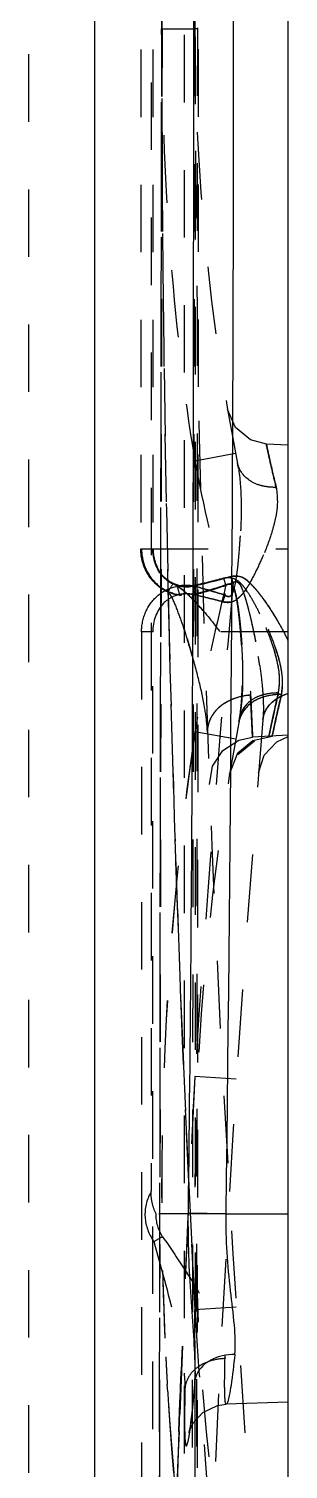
# Model space of a CAD drawing. Header units: millimetres. Extents: x 309 to 11345, y -1340 to 1318.
# Drawn here: x 10480.52 to 10486.8, y -536.82 to -501.99 of the extents above; entities that cross this region are included whole.
import ezdxf

# ---------------------------------------------------------------- set-up
doc = ezdxf.new("R2010")
doc.units = ezdxf.units.MM
doc.header["$LTSCALE"] = 16.335
doc.linetypes.add('HIDDEN', pattern=[0.2, 0.1, -0.1])
doc.layers.get('0').update_dxf_attribs({"linetype": 'CONTINUOUS'})
doc.layers.add('DEFAULT_2', color=8, linetype='HIDDEN')

msp = doc.modelspace()

# ---------------------------------------------------------------- linework, layer by layer
at = {"color": 7, "linetype": 'Continuous'}
for p, q in [((10482.11, -359.801), (10482.11, -644.179)), ((10486.804, -631.838), (10486.804, -372.142)), ((10485.302, -530.647), (10484.386, -530.631)), ((10485.302, -530.647), (10486.804, -530.647)), ((10484.551, -641.217), (10484.551, -534.463)), ((10485.092, -535.282), (10485.304, -535.252)), ((10486.804, -535.199), (10485.304, -535.252))]:
    msp.add_line(p, q, dxfattribs=at)
msp.add_lwpolyline([(10484.551, -535.65), (10484.738, -535.453), (10485.092, -535.282)], dxfattribs=at)
msp.add_arc((8200.319, -501.99), 2285.162, 359.281472, 0.718528, dxfattribs=at)
for points, knots in [([(10484.386, -530.631), (10484.507, -521.084), (10484.524, -501.99), (10484.508, -482.895), (10484.386, -473.349)], [0, 0, 0, 0, 0.5, 1, 1, 1, 1]), ([(10484.551, -534.448), (10484.55, -534.164), (10484.517, -533.568), (10484.418, -532.298), (10484.378, -531.307), (10484.386, -530.631)], [0, 0, 0, 0, 0.22276, 0.468871, 1, 1, 1, 1]), ([(10485.509, -534.05), (10485.534, -533.813), (10485.506, -533.294), (10485.361, -532.168), (10485.289, -531.268), (10485.302, -530.647)], [0, 0, 0, 0, 0.209587, 0.453515, 1, 1, 1, 1]), ([(10485.509, -534.05), (10485.311, -534.047), (10484.947, -534.117), (10484.663, -534.372), (10484.596, -534.514)], [0, 0, 0, 0, 0.557622, 1, 1, 1, 1]), ([(10485.509, -534.05), (10485.484, -534.298), (10485.447, -534.629), (10485.383, -535.009), (10485.355, -535.142), (10485.339, -535.192)], [0, 0, 0, 0, 0.647945, 0.863119, 1, 1, 1, 1]), ([(10485.339, -535.192), (10485.337, -535.198), (10485.331, -535.215), (10485.324, -535.233), (10485.317, -535.243)], [0, 0, 0, 0, 0.323617, 1, 1, 1, 1])]:
    msp.add_open_spline(points, degree=3, knots=knots, dxfattribs=at)
at = {"layer": 'DEFAULT_2', "color": 8, "linetype": 'HIDDEN'}
for p, q in [((10480.521, -631.649), (10480.521, -372.331)), ((10483.89, -402.974), (10483.739, -501.987)), ((10484.294, -559.307), (10484.294, -444.673)), ((10484.603, -540.052), (10484.666, -463.881)), ((10484.551, -469.508), (10484.551, -534.463)), ((10483.481, -473.881), (10483.481, -530.101)), ((10483.235, -489.421), (10483.235, -514.559)), ((10483.523, -489.421), (10483.523, -514.559)), ((10483.749, -501.987), (10483.686, -534.91)), ((10483.689, -534.796), (10483.739, -501.987)), ((10483.689, -534.796), (10483.739, -501.987)), ((10483.739, -501.987), (10484.543, -501.99)), ((10485.524, -511.63), (10485.336, -511.196)), ((10485.889, -511.929), (10485.524, -511.63)), ((10486.274, -512.028), (10485.889, -511.929)), ((10486.804, -512.056), (10486.274, -512.028)), ((10486.274, -512.028), (10486.285, -512.083)), ((10486.274, -512.028), (10486.285, -512.083)), ((10485.53, -512.254), (10484.543, -512.445)), ((10483.235, -514.559), (10486.804, -514.559)), ((10484.485, -515.457), (10484.543, -515.671)), ((10484.491, -515.664), (10484.543, -515.467)), ((10485.235, -515.275), (10485.293, -515.447)), ((10485.47, -515.377), (10485.417, -515.23)), ((10485.222, -515.843), (10485.274, -515.684)), ((10483.253, -516.57), (10483.235, -627.325)), ((10486.804, -516.57), (10483.253, -516.57)), ((10483.537, -627.325), (10483.523, -516.57)), ((10485.941, -519.117), (10485.894, -518.101)), ((10485.941, -519.117), (10485.894, -518.101)), ((10485.533, -519.166), (10484.543, -518.987)), ((10485.929, -518.853), (10485.941, -519.117)), ((10485.929, -518.854), (10485.941, -519.117)), ((10485.221, -519.436), (10485.604, -519.189)), ((10485.584, -519.5), (10485.949, -519.197)), ((10485.586, -519.539), (10485.984, -519.206)), ((10485.604, -519.189), (10485.941, -519.117)), ((10486.804, -519.072), (10485.941, -519.117)), ((10485.949, -519.197), (10486.418, -519.093)), ((10486.346, -519.052), (10486.337, -519.097)), ((10486.346, -519.052), (10486.337, -519.097)), ((10486.529, -519.229), (10486.804, -519.1)), ((10484.97, -519.815), (10485.221, -519.436)), ((10485.385, -520.015), (10485.584, -519.5)), ((10484.894, -520.264), (10484.97, -519.815)), ((10485.547, -527.386), (10484.543, -527.321)), ((10485.302, -530.647), (10483.603, -530.647)), ((10485.547, -532.902), (10484.543, -532.967)), ((10484.551, -534.448), (10484.543, -532.967)), ((10484.199, -534.785), (10484.202, -534.699)), ((10484.202, -534.699), (10484.212, -534.451)), ((10484.202, -534.782), (10484.206, -534.696)), ((10484.206, -534.696), (10484.215, -534.448)), ((10484.541, -534.798), (10484.551, -534.463)), ((10484.551, -534.452), (10484.542, -534.712)), ((10483.686, -534.91), (10483.686, -535.661)), ((10483.689, -534.909), (10483.689, -534.796)), ((10483.689, -534.909), (10483.689, -534.796)), ((10483.689, -535.01), (10483.689, -534.909)), ((10483.689, -535.01), (10483.689, -534.909)), ((10483.689, -535.662), (10483.689, -535.01)), ((10483.689, -535.662), (10483.689, -535.01)), ((10483.88, -534.861), (10483.875, -534.775)), ((10483.885, -534.95), (10483.88, -534.861)), ((10484.182, -535.212), (10484.194, -534.906)), ((10484.185, -535.215), (10484.194, -534.983)), ((10484.194, -534.906), (10484.199, -534.785)), ((10484.194, -534.983), (10484.197, -534.906)), ((10484.197, -534.906), (10484.202, -534.782)), ((10484.303, -534.91), (10484.294, -535.662)), ((10484.302, -535.662), (10484.303, -534.91)), ((10484.165, -535.657), (10484.182, -535.212)), ((10484.168, -535.658), (10484.185, -535.215)), ((10483.686, -535.661), (10483.686, -535.918)), ((10483.689, -535.919), (10483.689, -535.662)), ((10483.689, -535.919), (10483.689, -535.662)), ((10484.156, -535.91), (10484.165, -535.657)), ((10484.159, -535.911), (10484.168, -535.658)), ((10484.302, -535.918), (10484.302, -535.662)), ((10483.686, -535.918), (10483.685, -544.804)), ((10483.687, -541.863), (10483.689, -535.919)), ((10483.687, -541.863), (10483.689, -535.919)), ((10484.294, -551.895), (10484.302, -535.918))]:
    msp.add_line(p, q, dxfattribs=at)
for points in [[(10486.086, -519.983), (10486.221, -519.555), (10486.529, -519.229)], [(10484.542, -534.712), (10484.53, -534.847), (10484.502, -535.157), (10484.474, -535.419), (10484.448, -535.631), (10484.426, -535.789), (10484.409, -535.892), (10484.403, -535.918)], [(10484.42, -535.872), (10484.518, -535.685), (10484.551, -535.65)], [(10484.403, -535.918), (10484.401, -535.93), (10484.42, -535.872)]]:
    msp.add_lwpolyline(points, dxfattribs=at)
for centre, radius, start, end in [((-26583.488, -382.373), 37068.225, 359.8151101, 359.9861527), ((10961.213, -501.99), 476.67, 175.24906, 184.75093), ((11081.766, -501.99), 598.026, 177.03079, 182.96921), ((11081.251, -501.99), 597.511, 177.028229, 182.971771), ((11075.002, -501.828), 591.263, 177.012529, 180.015733), ((10538.4, -501.99), 53.857, 168.7509, 191.2491), ((22840.619, -541.862), 12356.933, 179.8151074, 180.1181678), ((25930.226, -541.857), 15446.539, 179.8521074, 180.2195227), ((11075.026, -502.151), 591.286, 179.984368, 182.987411), ((22840.597, -541.862), 12356.118, 179.8151101, 180.3321131), ((10505.765, -508.016), 19.899, 191.7934, 192.4417), ((10505.185, -508.143), 19.306, 191.7752, 192.4433), ((10514.571, -506.097), 28.913, 192.3945, 192.6303), ((10514.976, -506.007), 29.327, 192.3965, 192.6294), ((10538.4, -501.99), 54.863, 190.9864, 194.4543), ((10522.548, -504.301), 37.089, 192.6437, 193.6836), ((10522.891, -504.225), 37.441, 192.6425, 193.6722), ((10490.728, -519.587), 7.91, 148.0648, 149.7571), ((10493.43, -512.977), 9.643, 194.9667, 196.1738), ((10961.213, -558.298), 477.675, 174.8448, 176.28175), ((10545.942, -530.144), 62.404, 166.36895, 169.7007), ((10477.931, -517.993), 7.98, 19.1398, 20.2607), ((11079.857, -502.008), 596.118, 181.306724, 182.976929), ((11070.737, -502.362), 586.992, 181.292524, 182.988682), ((11070.688, -502.352), 586.944, 181.293587, 182.989918), ((10474.625, -522.995), 13.672, 27.0342, 27.8073), ((10473.931, -519.201), 12.317, 8.4803, 9.4924), ((10478.205, -517.732), 7.486, 356.8681, 358.9166), ((10485.972, -519.482), 1.381, 110.4233, 113.3544), ((10480.072, -517.837), 5.616, 353.9328, 356.9005), ((10810.895, -503.695), 325.32, 182.53821, 182.67078), ((10810.534, -503.711), 324.959, 182.53817, 182.67088), ((10530.446, -528.27), 45.054, 166.8886, 167.7464), ((10530.107, -528.198), 44.708, 166.8798, 167.7452), ((10527.695, -527.733), 42.173, 166.7776, 167.8136), ((10527.634, -527.72), 42.111, 166.7763, 167.8143), ((10545.942, -530.144), 61.398, 169.1973, 190.8027), ((10486.263, -518.778), 0.649, 149.1204, 154.6792), ((10486.361, -518.925), 0.775, 143.4296, 148.4112), ((10961.213, -558.298), 476.67, 175.23506, 184.76494), ((10509.504, -523.783), 23.559, 167.8651, 168.42), ((10509.303, -523.74), 23.352, 167.866, 168.4251), ((11081.251, -558.298), 597.511, 177.028229, 182.971771), ((11073.956, -558.086), 590.215, 177.012025, 179.340488), ((11041.541, -556.759), 557.775, 176.97466, 177.70787), ((11055.416, -557.15), 571.652, 177.00887, 177.72396), ((10487.626, -538.376), 8.151, 118.2969, 120.0152), ((10961.213, -501.99), 477.675, 183.71825, 185.15416), ((10565.2, -530.125), 81.458, 182.79791, 183.09962), ((10564.06, -530.186), 80.316, 183.09992, 183.27583), ((10562.369, -530.285), 78.622, 183.40114, 183.71957), ((10459.109, -532.722), 25.517, 354.3873, 354.976), ((10455.016, -532.356), 29.626, 354.9648, 355.273), ((10561.184, -530.362), 77.435, 183.7198, 183.94938), ((10560.291, -530.424), 76.54, 183.94945, 184.1486), ((10499.88, -535.667), 15.586, 179.9832, 180.391), ((11077.363, -558.061), 593.621, 177.86147, 179.404803), ((11083.19, -558.379), 599.452, 177.851984, 178.878591), ((10555.724, -530.781), 71.958, 184.12783, 186.41712)]:
    msp.add_arc(centre, radius, start, end, dxfattribs=at)
for points, knots in [([(10484.543, -491.534), (10484.262, -493.26), (10483.867, -496.742), (10483.682, -501.99), (10483.868, -507.238), (10484.259, -510.72), (10484.543, -512.445)], [0, 0, 0, 0, 0.249974, 0.499998, 0.750031, 1, 1, 1, 1]), ([(10484.623, -501.976), (10484.623, -501.978), (10484.613, -501.98), (10484.591, -501.985), (10484.563, -501.986), (10484.543, -501.987)], [0, 0, 0, 0, 0.071575, 0.260137, 1, 1, 1, 1]), ([(10484.604, -501.971), (10484.601, -505.147), (10484.59, -517.846), (10484.585, -530.544), (10484.585, -540.066)], [0, 0, 0, 0, 0.25015, 1, 1, 1, 1]), ([(10486.512, -513.075), (10486.476, -512.927), (10486.415, -512.67), (10486.347, -512.373), (10486.309, -512.195), (10486.289, -512.11), (10486.282, -512.057), (10486.274, -512.034), (10486.274, -512.028)], [0, 0, 0, 0, 0.424969, 0.73881, 0.851476, 0.933257, 0.983112, 1, 1, 1, 1]), ([(10486.512, -513.075), (10486.476, -512.927), (10486.414, -512.67), (10486.348, -512.373), (10486.308, -512.195), (10486.292, -512.109), (10486.278, -512.058), (10486.277, -512.034), (10486.274, -512.028)], [0, 0, 0, 0, 0.424831, 0.738692, 0.851396, 0.933217, 0.983104, 1, 1, 1, 1]), ([(10485.578, -512.496), (10485.63, -512.76), (10485.663, -513.174), (10485.666, -513.736), (10485.651, -514.181), (10485.626, -514.556), (10485.599, -514.858), (10485.574, -515.084), (10485.544, -515.305), (10485.508, -515.485), (10485.47, -515.615), (10485.429, -515.698), (10485.346, -515.727), (10485.296, -515.701), (10485.274, -515.684)], [0, 0, 0, 0, 0.238408, 0.366433, 0.498208, 0.632374, 0.699997, 0.76716, 0.833143, 0.897985, 0.92908, 0.95456, 0.975556, 1, 1, 1, 1]), ([(10485.274, -515.684), (10485.296, -515.701), (10485.345, -515.726), (10485.429, -515.698), (10485.47, -515.616), (10485.508, -515.486), (10485.544, -515.305), (10485.574, -515.084), (10485.599, -514.859), (10485.626, -514.557), (10485.651, -514.181), (10485.666, -513.737), (10485.663, -513.175), (10485.63, -512.76), (10485.578, -512.496)], [0, 0, 0, 0, 0.024316, 0.045237, 0.070618, 0.101707, 0.166591, 0.23262, 0.29981, 0.367448, 0.501656, 0.633473, 0.761532, 1, 1, 1, 1]), ([(10486.512, -513.075), (10486.404, -513.079), (10486.188, -513.057), (10485.817, -512.923), (10485.613, -512.671), (10485.578, -512.496)], [0, 0, 0, 0, 0.275611, 0.545814, 1, 1, 1, 1]), ([(10486.512, -513.075), (10486.404, -513.079), (10486.188, -513.057), (10485.817, -512.923), (10485.613, -512.671), (10485.578, -512.496)], [0, 0, 0, 0, 0.275615, 0.545818, 1, 1, 1, 1]), ([(10485.646, -512.675), (10485.637, -512.66), (10485.608, -512.603), (10485.587, -512.542), (10485.578, -512.496)], [0, 0, 0, 0, 0.263639, 1, 1, 1, 1]), ([(10485.222, -515.843), (10485.298, -515.862), (10485.469, -515.865), (10485.659, -515.709), (10485.797, -515.523), (10485.953, -515.26), (10486.118, -514.926), (10486.334, -514.407), (10486.498, -513.9), (10486.556, -513.407), (10486.529, -513.181), (10486.512, -513.075)], [0, 0, 0, 0, 0.071678, 0.142965, 0.213458, 0.283235, 0.420013, 0.551965, 0.794545, 0.9021, 1, 1, 1, 1]), ([(10486.512, -513.075), (10486.536, -513.237), (10486.556, -513.496), (10486.493, -513.844), (10486.393, -514.228), (10486.211, -514.724), (10486.029, -515.115), (10485.921, -515.309)], [0, 0, 0, 0, 0.209657, 0.326279, 0.450273, 0.716244, 1, 1, 1, 1]), ([(10483.894, -515.603), (10483.698, -515.518), (10483.351, -515.215), (10483.235, -514.775), (10483.235, -514.559)], [0, 0, 0, 0, 0.497007, 1, 1, 1, 1]), ([(10483.235, -514.559), (10483.235, -514.723), (10483.301, -515.053), (10483.597, -515.461), (10484.044, -515.694), (10484.383, -515.703), (10484.543, -515.671)], [0, 0, 0, 0, 0.251652, 0.500187, 0.748674, 1, 1, 1, 1]), ([(10483.253, -514.559), (10483.253, -514.721), (10483.317, -515.047), (10483.608, -515.452), (10484.049, -515.685), (10484.383, -515.693), (10484.541, -515.661)], [0, 0, 0, 0, 0.251704, 0.500692, 0.749636, 1, 1, 1, 1]), ([(10484.491, -515.465), (10484.367, -515.492), (10484.101, -515.474), (10483.657, -515.209), (10483.523, -514.805), (10483.523, -514.559)], [0, 0, 0, 0, 0.2539, 0.506393, 1, 1, 1, 1]), ([(10483.523, -514.559), (10483.523, -514.805), (10483.657, -515.21), (10484.101, -515.473), (10484.367, -515.492), (10484.491, -515.465)], [0, 0, 0, 0, 0.493585, 0.746274, 1, 1, 1, 1]), ([(10483.523, -514.559), (10483.523, -514.805), (10483.657, -515.21), (10484.101, -515.473), (10484.367, -515.492), (10484.491, -515.465)], [0, 0, 0, 0, 0.493585, 0.746274, 1, 1, 1, 1]), ([(10484.485, -515.457), (10484.364, -515.484), (10484.102, -515.465), (10483.666, -515.201), (10483.537, -514.802), (10483.537, -514.559)], [0, 0, 0, 0, 0.253383, 0.505682, 1, 1, 1, 1]), ([(10483.253, -516.57), (10483.253, -516.408), (10483.318, -516.081), (10483.608, -515.676), (10484.05, -515.443), (10484.385, -515.435), (10484.543, -515.467)], [0, 0, 0, 0, 0.251465, 0.500204, 0.748787, 1, 1, 1, 1]), ([(10484.015, -515.403), (10484.157, -515.472), (10484.4, -515.68), (10484.817, -516.129), (10485.267, -516.711), (10485.694, -517.387), (10485.884, -517.873), (10485.894, -518.101)], [0, 0, 0, 0, 0.141288, 0.280796, 0.549685, 0.795448, 1, 1, 1, 1]), ([(10484.015, -515.403), (10484.157, -515.472), (10484.4, -515.68), (10484.817, -516.129), (10485.267, -516.711), (10485.694, -517.387), (10485.884, -517.873), (10485.894, -518.101)], [0, 0, 0, 0, 0.141279, 0.280792, 0.549692, 0.795457, 1, 1, 1, 1]), ([(10484.779, -516.101), (10484.668, -515.97), (10484.436, -515.715), (10484.172, -515.478), (10484.015, -515.403)], [0, 0, 0, 0, 0.496378, 1, 1, 1, 1]), ([(10484.779, -516.101), (10484.668, -515.97), (10484.436, -515.715), (10484.172, -515.478), (10484.015, -515.403)], [0, 0, 0, 0, 0.496377, 1, 1, 1, 1]), ([(10485.921, -515.309), (10485.883, -515.377), (10485.803, -515.513), (10485.665, -515.703), (10485.473, -515.866), (10485.301, -515.858), (10485.222, -515.843)], [0, 0, 0, 0, 0.246222, 0.49508, 0.745874, 1, 1, 1, 1]), ([(10486.64, -518.087), (10486.655, -517.979), (10486.679, -517.748), (10486.628, -517.386), (10486.518, -517.005), (10486.368, -516.608), (10486.183, -516.201), (10486.004, -515.861), (10485.834, -515.595), (10485.688, -515.406), (10485.488, -515.249), (10485.315, -515.258), (10485.235, -515.275)], [0, 0, 0, 0, 0.096693, 0.203647, 0.32096, 0.446679, 0.579004, 0.716197, 0.786214, 0.856816, 0.928186, 1, 1, 1, 1]), ([(10486.566, -518.05), (10486.583, -517.943), (10486.608, -517.716), (10486.543, -517.222), (10486.373, -516.714), (10486.149, -516.195), (10485.98, -515.861), (10485.819, -515.6), (10485.682, -515.413), (10485.489, -515.258), (10485.32, -515.263), (10485.243, -515.28)], [0, 0, 0, 0, 0.097857, 0.205497, 0.448357, 0.580414, 0.717258, 0.787057, 0.85754, 0.928601, 1, 1, 1, 1]), ([(10486.118, -516.141), (10486.072, -516.044), (10485.974, -515.85), (10485.831, -515.617), (10485.699, -515.438), (10485.576, -515.322), (10485.414, -515.254), (10485.298, -515.266), (10485.243, -515.28)], [0, 0, 0, 0, 0.243675, 0.491848, 0.617356, 0.744428, 0.871411, 1, 1, 1, 1]), ([(10485.293, -515.446), (10485.314, -515.429), (10485.363, -515.402), (10485.447, -515.433), (10485.487, -515.518), (10485.514, -515.616), (10485.539, -515.725), (10485.566, -515.875), (10485.592, -516.067), (10485.618, -516.3), (10485.647, -516.613), (10485.673, -517.001), (10485.692, -517.461), (10485.692, -518.042), (10485.663, -518.471), (10485.611, -518.744)], [0, 0, 0, 0, 0.023549, 0.043738, 0.06891, 0.099952, 0.132289, 0.164884, 0.231018, 0.298354, 0.366166, 0.500768, 0.633001, 0.761434, 1, 1, 1, 1]), ([(10485.699, -518.038), (10485.711, -517.806), (10485.711, -517.451), (10485.688, -516.974), (10485.662, -516.607), (10485.632, -516.3), (10485.602, -516.055), (10485.576, -515.875), (10485.542, -515.696), (10485.506, -515.543), (10485.446, -515.413), (10485.352, -515.402), (10485.313, -515.423), (10485.295, -515.437)], [0, 0, 0, 0, 0.250663, 0.380823, 0.512945, 0.646318, 0.712622, 0.778017, 0.842474, 0.905712, 0.954828, 0.975691, 1, 1, 1, 1]), ([(10485.295, -515.437), (10485.317, -515.42), (10485.367, -515.395), (10485.45, -515.426), (10485.491, -515.509), (10485.519, -515.605), (10485.545, -515.711), (10485.573, -515.856), (10485.601, -516.042), (10485.628, -516.268), (10485.658, -516.571), (10485.687, -516.947), (10485.708, -517.393), (10485.711, -517.956), (10485.682, -518.371), (10485.631, -518.636)], [0, 0, 0, 0, 0.024119, 0.045125, 0.070785, 0.101972, 0.134365, 0.166981, 0.233078, 0.300296, 0.36794, 0.502135, 0.633908, 0.761885, 1, 1, 1, 1]), ([(10485.417, -515.23), (10485.507, -515.203), (10485.664, -515.22), (10485.815, -515.332), (10485.954, -515.459), (10486.102, -515.64), (10486.318, -515.937), (10486.556, -516.315), (10486.727, -516.626), (10486.804, -516.781)], [0, 0, 0, 0, 0.12803, 0.192973, 0.257649, 0.386162, 0.513304, 0.761915, 1, 1, 1, 1]), ([(10485.417, -515.23), (10485.503, -515.215), (10485.69, -515.209), (10485.886, -515.397), (10486.057, -515.582), (10486.259, -515.851), (10486.483, -516.193), (10486.644, -516.476), (10486.719, -516.617)], [0, 0, 0, 0, 0.130206, 0.258118, 0.386164, 0.512233, 0.76043, 1, 1, 1, 1]), ([(10485.417, -515.23), (10485.465, -515.222), (10485.56, -515.214), (10485.728, -515.246), (10485.869, -515.379), (10486.01, -515.532), (10486.144, -515.693), (10486.223, -515.806), (10486.261, -515.863)], [0, 0, 0, 0, 0.128978, 0.254994, 0.442655, 0.631265, 0.815763, 1, 1, 1, 1]), ([(10485.47, -515.377), (10485.49, -515.361), (10485.548, -515.345), (10485.621, -515.401), (10485.669, -515.485), (10485.708, -515.588), (10485.745, -515.696), (10485.791, -515.845), (10485.843, -516.035), (10485.899, -516.266), (10485.968, -516.575), (10486.074, -517.108), (10486.185, -517.84), (10486.214, -518.426), (10486.191, -518.702)], [0, 0, 0, 0, 0.021537, 0.044139, 0.072013, 0.103898, 0.136678, 0.169652, 0.236249, 0.303643, 0.371283, 0.505393, 0.76448, 1, 1, 1, 1]), ([(10485.47, -515.377), (10485.488, -515.365), (10485.53, -515.346), (10485.594, -515.372), (10485.634, -515.423), (10485.672, -515.498), (10485.711, -515.596), (10485.752, -515.715), (10485.789, -515.836), (10485.833, -515.997), (10485.903, -516.28), (10485.992, -516.684), (10486.052, -517.008), (10486.079, -517.17)], [0, 0, 0, 0, 0.032386, 0.063281, 0.095835, 0.127274, 0.190461, 0.253525, 0.316523, 0.379422, 0.504879, 0.754017, 1, 1, 1, 1]), ([(10484.491, -515.664), (10484.367, -515.636), (10484.101, -515.655), (10483.657, -515.919), (10483.523, -516.323), (10483.523, -516.57)], [0, 0, 0, 0, 0.253931, 0.506441, 1, 1, 1, 1]), ([(10483.894, -515.602), (10483.983, -515.715), (10484.097, -515.998), (10484.255, -516.422), (10484.398, -516.867), (10484.57, -517.453), (10484.747, -518.159), (10484.837, -518.727), (10484.847, -518.999)], [0, 0, 0, 0, 0.121859, 0.252953, 0.384894, 0.516155, 0.769713, 1, 1, 1, 1]), ([(10484.769, -518.343), (10484.728, -518.113), (10484.621, -517.645), (10484.459, -517.065), (10484.311, -516.595), (10484.19, -516.244), (10484.063, -515.909), (10483.964, -515.691), (10483.894, -515.603)], [0, 0, 0, 0, 0.243144, 0.497522, 0.626471, 0.755061, 0.882791, 1, 1, 1, 1]), ([(10484.769, -518.341), (10484.728, -518.111), (10484.621, -517.644), (10484.459, -517.064), (10484.311, -516.594), (10484.19, -516.244), (10484.063, -515.909), (10483.964, -515.691), (10483.894, -515.603)], [0, 0, 0, 0, 0.243168, 0.497553, 0.6265, 0.755084, 0.882811, 1, 1, 1, 1]), ([(10486.261, -515.863), (10486.304, -515.925), (10486.468, -516.169), (10486.617, -516.424), (10486.719, -516.617)], [0, 0, 0, 0, 0.25596, 1, 1, 1, 1]), ([(10486.592, -517.64), (10486.589, -517.587), (10486.563, -517.362), (10486.505, -517.142), (10486.453, -516.978)], [0, 0, 0, 0, 0.235697, 1, 1, 1, 1]), ([(10486.592, -517.64), (10486.589, -517.587), (10486.563, -517.362), (10486.505, -517.142), (10486.453, -516.978)], [0, 0, 0, 0, 0.235697, 1, 1, 1, 1]), ([(10486.639, -517.494), (10486.631, -517.449), (10486.594, -517.262), (10486.539, -517.079), (10486.491, -516.942)], [0, 0, 0, 0, 0.238883, 1, 1, 1, 1]), ([(10486.669, -517.792), (10486.669, -517.768), (10486.665, -517.668), (10486.652, -517.568), (10486.639, -517.494)], [0, 0, 0, 0, 0.242093, 1, 1, 1, 1]), ([(10486.173, -517.873), (10486.187, -518.011), (10486.199, -518.195), (10486.202, -518.379), (10486.202, -518.424)], [0, 0, 0, 0, 0.754279, 1, 1, 1, 1]), ([(10486.173, -517.873), (10486.187, -518.011), (10486.199, -518.195), (10486.202, -518.379), (10486.202, -518.424)], [0, 0, 0, 0, 0.754279, 1, 1, 1, 1]), ([(10486.566, -518.05), (10486.571, -518.018), (10486.591, -517.882), (10486.598, -517.744), (10486.592, -517.64)], [0, 0, 0, 0, 0.238478, 1, 1, 1, 1]), ([(10486.566, -518.05), (10486.571, -518.018), (10486.591, -517.882), (10486.598, -517.744), (10486.592, -517.64)], [0, 0, 0, 0, 0.238478, 1, 1, 1, 1]), ([(10486.64, -518.087), (10486.657, -518.016), (10486.668, -517.917), (10486.669, -517.818), (10486.669, -517.792)], [0, 0, 0, 0, 0.741328, 1, 1, 1, 1]), ([(10486.64, -518.087), (10486.657, -518.016), (10486.668, -517.917), (10486.669, -517.818), (10486.669, -517.792)], [0, 0, 0, 0, 0.741328, 1, 1, 1, 1]), ([(10485.894, -518.102), (10485.751, -518.11), (10485.472, -518.175), (10485.113, -518.374), (10484.892, -518.673), (10484.843, -518.897), (10484.847, -518.999)], [0, 0, 0, 0, 0.284736, 0.560076, 0.797815, 1, 1, 1, 1]), ([(10485.894, -518.102), (10485.751, -518.11), (10485.472, -518.175), (10485.113, -518.374), (10484.892, -518.673), (10484.843, -518.897), (10484.847, -518.999)], [0, 0, 0, 0, 0.284732, 0.560071, 0.797812, 1, 1, 1, 1]), ([(10485.49, -518.188), (10485.398, -518.222), (10485.28, -518.28), (10485.176, -518.358), (10485.151, -518.378)], [0, 0, 0, 0, 0.756265, 1, 1, 1, 1]), ([(10485.894, -518.102), (10485.861, -518.103), (10485.724, -518.117), (10485.588, -518.151), (10485.49, -518.188)], [0, 0, 0, 0, 0.240916, 1, 1, 1, 1]), ([(10485.894, -518.102), (10485.861, -518.103), (10485.724, -518.117), (10485.588, -518.151), (10485.49, -518.188)], [0, 0, 0, 0, 0.240916, 1, 1, 1, 1]), ([(10486.64, -518.087), (10486.512, -518.083), (10486.261, -518.114), (10485.853, -518.279), (10485.646, -518.559), (10485.611, -518.744)], [0, 0, 0, 0, 0.293999, 0.569085, 1, 1, 1, 1]), ([(10485.631, -518.636), (10485.64, -518.589), (10485.674, -518.391), (10485.691, -518.19), (10485.699, -518.038)], [0, 0, 0, 0, 0.241012, 1, 1, 1, 1]), ([(10486.566, -518.05), (10486.449, -518.046), (10486.221, -518.073), (10485.851, -518.22), (10485.663, -518.471), (10485.631, -518.636)], [0, 0, 0, 0, 0.297436, 0.573531, 1, 1, 1, 1]), ([(10486.138, -518.112), (10486.046, -518.143), (10485.877, -518.228), (10485.751, -518.37), (10485.706, -518.445)], [0, 0, 0, 0, 0.524188, 1, 1, 1, 1]), ([(10486.138, -518.112), (10486.046, -518.143), (10485.877, -518.228), (10485.751, -518.37), (10485.706, -518.445)], [0, 0, 0, 0, 0.524192, 1, 1, 1, 1]), ([(10486.168, -518.158), (10486.124, -518.174), (10485.96, -518.242), (10485.815, -518.358), (10485.738, -518.463)], [0, 0, 0, 0, 0.265899, 1, 1, 1, 1]), ([(10486.168, -518.158), (10486.124, -518.174), (10485.96, -518.242), (10485.815, -518.358), (10485.738, -518.463)], [0, 0, 0, 0, 0.265898, 1, 1, 1, 1]), ([(10486.191, -518.702), (10486.202, -518.569), (10486.344, -518.266), (10486.635, -518.11), (10486.804, -518.061)], [0, 0, 0, 0, 0.431567, 1, 1, 1, 1]), ([(10486.191, -518.702), (10486.202, -518.569), (10486.344, -518.266), (10486.635, -518.11), (10486.804, -518.061)], [0, 0, 0, 0, 0.431567, 1, 1, 1, 1]), ([(10486.191, -518.702), (10486.202, -518.562), (10486.351, -518.26), (10486.641, -518.108), (10486.804, -518.061)], [0, 0, 0, 0, 0.453612, 1, 1, 1, 1]), ([(10486.284, -518.428), (10486.296, -518.407), (10486.356, -518.321), (10486.434, -518.25), (10486.499, -518.205)], [0, 0, 0, 0, 0.238006, 1, 1, 1, 1]), ([(10486.337, -519.097), (10486.33, -519.119), (10486.376, -518.918), (10486.392, -518.821), (10486.478, -518.436), (10486.532, -518.198), (10486.566, -518.05)], [0, 0, 0, 0, 0.066712, 0.261224, 0.575115, 1, 1, 1, 1]), ([(10486.337, -519.097), (10486.346, -519.074), (10486.35, -519.021), (10486.372, -518.93), (10486.408, -518.752), (10486.474, -518.455), (10486.532, -518.198), (10486.566, -518.05)], [0, 0, 0, 0, 0.066784, 0.148593, 0.261284, 0.575134, 1, 1, 1, 1]), ([(10486.418, -519.093), (10486.411, -519.114), (10486.455, -518.921), (10486.487, -518.743), (10486.582, -518.334), (10486.64, -518.087)], [0, 0, 0, 0, 0.066546, 0.260783, 1, 1, 1, 1]), ([(10486.418, -519.092), (10486.418, -519.07), (10486.435, -519.02), (10486.449, -518.932), (10486.488, -518.762), (10486.549, -518.477), (10486.606, -518.229), (10486.64, -518.087)], [0, 0, 0, 0, 0.066579, 0.148214, 0.260748, 0.574535, 1, 1, 1, 1]), ([(10484.847, -518.999), (10484.845, -518.947), (10484.831, -518.726), (10484.799, -518.507), (10484.769, -518.341)], [0, 0, 0, 0, 0.237618, 1, 1, 1, 1]), ([(10484.925, -518.664), (10484.915, -518.683), (10484.882, -518.758), (10484.86, -518.838), (10484.852, -518.898)], [0, 0, 0, 0, 0.260275, 1, 1, 1, 1]), ([(10485.151, -518.378), (10485.127, -518.398), (10485.037, -518.481), (10484.965, -518.583), (10484.925, -518.664)], [0, 0, 0, 0, 0.260735, 1, 1, 1, 1]), ([(10485.151, -518.378), (10485.127, -518.398), (10485.037, -518.481), (10484.965, -518.583), (10484.925, -518.664)], [0, 0, 0, 0, 0.260735, 1, 1, 1, 1]), ([(10486.191, -518.702), (10486.193, -518.679), (10486.207, -518.583), (10486.245, -518.491), (10486.284, -518.428)], [0, 0, 0, 0, 0.237297, 1, 1, 1, 1]), ([(10484.543, -518.987), (10484.003, -522.676), (10483.475, -530.144), (10484.003, -537.612), (10484.543, -541.301)], [0, 0, 0, 0, 0.5, 1, 1, 1, 1]), ([(10484.543, -518.987), (10483.995, -522.675), (10483.486, -530.144), (10483.995, -537.613), (10484.543, -541.301)], [0, 0, 0, 0, 0.5, 1, 1, 1, 1]), ([(10484.543, -518.987), (10483.993, -522.674), (10483.615, -528.283), (10483.869, -535.741), (10484.264, -539.457), (10484.543, -541.301)], [0, 0, 0, 0, 0.499828, 0.749939, 1, 1, 1, 1]), ([(10484.543, -518.987), (10483.993, -522.674), (10483.615, -528.283), (10483.869, -535.741), (10484.264, -539.457), (10484.543, -541.301)], [0, 0, 0, 0, 0.499828, 0.749939, 1, 1, 1, 1]), ([(10486.418, -518.708), (10486.41, -518.747), (10486.385, -518.861), (10486.361, -518.976), (10486.346, -519.052)], [0, 0, 0, 0, 0.338631, 1, 1, 1, 1]), ([(10483.476, -530.127), (10483.374, -530.304), (10483.273, -530.73), (10483.426, -531.135), (10483.542, -531.303)], [0, 0, 0, 0, 0.499847, 1, 1, 1, 1]), ([(10483.603, -530.647), (10483.563, -530.562), (10483.498, -530.384), (10483.483, -530.195), (10483.481, -530.101)], [0, 0, 0, 0, 0.499328, 1, 1, 1, 1]), ([(10483.762, -531.199), (10483.942, -531.453), (10484.281, -531.962), (10484.753, -532.71), (10485.134, -533.417), (10485.271, -533.917), (10485.273, -534.147)], [0, 0, 0, 0, 0.279501, 0.547449, 0.793092, 1, 1, 1, 1]), ([(10483.549, -531.318), (10483.723, -531.94), (10483.981, -532.855), (10484.237, -534.055), (10484.305, -534.634), (10484.303, -534.911)], [0, 0, 0, 0, 0.526692, 0.774905, 1, 1, 1, 1]), ([(10485.273, -534.147), (10485.141, -534.15), (10484.894, -534.191), (10484.579, -534.355), (10484.358, -534.598), (10484.301, -534.807), (10484.303, -534.91)], [0, 0, 0, 0, 0.292373, 0.54422, 0.772364, 1, 1, 1, 1]), ([(10485.305, -535.252), (10485.298, -535.252), (10485.285, -535.22), (10485.278, -535.172), (10485.27, -535.079), (10485.264, -534.894), (10485.264, -534.578), (10485.27, -534.305), (10485.273, -534.147)], [0, 0, 0, 0, 0.020357, 0.069394, 0.14977, 0.261341, 0.574481, 1, 1, 1, 1]), ([(10484.449, -535.708), (10484.454, -535.671), (10484.474, -535.508), (10484.491, -535.345), (10484.504, -535.218)], [0, 0, 0, 0, 0.222623, 1, 1, 1, 1]), ([(10484.42, -535.916), (10484.423, -535.9), (10484.433, -535.831), (10484.442, -535.761), (10484.449, -535.708)], [0, 0, 0, 0, 0.228788, 1, 1, 1, 1]), ([(10484.294, -535.773), (10484.295, -535.793), (10484.295, -535.865), (10484.297, -535.936), (10484.298, -535.988)], [0, 0, 0, 0, 0.276491, 1, 1, 1, 1]), ([(10484.298, -535.988), (10484.3, -536.03), (10484.303, -536.1), (10484.31, -536.179), (10484.317, -536.225), (10484.323, -536.244), (10484.329, -536.258), (10484.349, -536.257), (10484.359, -536.213), (10484.394, -536.11), (10484.408, -535.998), (10484.42, -535.916)], [0, 0, 0, 0, 0.196167, 0.333477, 0.379993, 0.412059, 0.430881, 0.442748, 0.494959, 0.604564, 1, 1, 1, 1])]:
    msp.add_open_spline(points, degree=3, knots=knots, dxfattribs=at)
for points in [[(10486.512, -513.075), (10486.366, -513.081), (10486.217, -513.059), (10486.08, -513.011)], [(10484.543, -515.467), (10484.403, -515.439), (10484.255, -515.439), (10484.115, -515.467)], [(10485.235, -515.274), (10484.987, -515.341), (10484.737, -515.402), (10484.485, -515.457)], [(10484.485, -515.457), (10484.737, -515.402), (10484.987, -515.341), (10485.235, -515.274)], [(10485.417, -515.23), (10485.112, -515.32), (10484.802, -515.395), (10484.491, -515.465)], [(10484.491, -515.465), (10484.802, -515.395), (10485.112, -515.32), (10485.417, -515.23)], [(10485.243, -515.279), (10484.994, -515.347), (10484.743, -515.408), (10484.491, -515.465)], [(10484.491, -515.465), (10484.743, -515.408), (10484.994, -515.347), (10485.243, -515.279)], [(10484.543, -515.661), (10484.855, -515.577), (10485.166, -515.486), (10485.47, -515.377)], [(10485.47, -515.377), (10485.166, -515.486), (10484.855, -515.577), (10484.543, -515.661)], [(10484.543, -515.661), (10484.795, -515.591), (10485.047, -515.518), (10485.295, -515.437)], [(10485.295, -515.437), (10485.047, -515.518), (10484.796, -515.592), (10484.543, -515.661)], [(10484.543, -515.671), (10484.795, -515.602), (10485.045, -515.527), (10485.293, -515.447)], [(10485.293, -515.447), (10485.045, -515.528), (10484.795, -515.602), (10484.543, -515.671)], [(10485.274, -515.684), (10485.032, -515.606), (10484.788, -515.534), (10484.543, -515.467)], [(10484.543, -515.467), (10484.788, -515.535), (10485.032, -515.606), (10485.274, -515.684)], [(10484.169, -515.663), (10484.274, -515.64), (10484.386, -515.64), (10484.491, -515.664)], [(10484.491, -515.664), (10484.736, -515.718), (10484.979, -515.777), (10485.222, -515.843)], [(10485.222, -515.843), (10484.979, -515.777), (10484.736, -515.718), (10484.491, -515.664)], [(10486.113, -517.384), (10486.137, -517.547), (10486.158, -517.71), (10486.173, -517.873)], [(10485.424, -518.214), (10485.327, -518.256), (10485.233, -518.31), (10485.151, -518.378)], [(10485.631, -518.636), (10485.651, -518.534), (10485.665, -518.432), (10485.676, -518.329)], [(10485.676, -518.329), (10485.687, -518.232), (10485.694, -518.135), (10485.699, -518.038)], [(10486.566, -518.05), (10486.422, -518.045), (10486.274, -518.066), (10486.138, -518.112)], [(10486.566, -518.05), (10486.422, -518.045), (10486.274, -518.066), (10486.138, -518.112)], [(10486.64, -518.087), (10486.481, -518.082), (10486.318, -518.106), (10486.168, -518.158)], [(10486.64, -518.087), (10486.481, -518.082), (10486.318, -518.106), (10486.168, -518.158)], [(10486.499, -518.205), (10486.591, -518.141), (10486.696, -518.092), (10486.804, -518.061)], [(10484.925, -518.664), (10484.891, -518.731), (10484.867, -518.805), (10484.855, -518.879)], [(10485.611, -518.744), (10485.63, -518.64), (10485.645, -518.536), (10485.656, -518.431)], [(10485.639, -518.645), (10485.627, -518.677), (10485.617, -518.71), (10485.611, -518.744)], [(10485.676, -518.5), (10485.656, -518.544), (10485.64, -518.589), (10485.631, -518.636)], [(10485.676, -518.501), (10485.656, -518.544), (10485.64, -518.589), (10485.631, -518.636)], [(10485.7, -518.519), (10485.676, -518.559), (10485.655, -518.601), (10485.639, -518.645)], [(10485.7, -518.519), (10485.676, -518.559), (10485.655, -518.601), (10485.639, -518.645)], [(10486.202, -518.424), (10486.202, -518.517), (10486.198, -518.61), (10486.191, -518.702)], [(10484.855, -518.879), (10484.848, -518.919), (10484.845, -518.959), (10484.847, -518.999)], [(10484.852, -518.898), (10484.848, -518.931), (10484.846, -518.965), (10484.847, -518.999)], [(10483.762, -531.199), (10483.657, -531.039), (10483.603, -530.838), (10483.603, -530.647)], [(10484.596, -534.514), (10484.566, -534.576), (10484.547, -534.644), (10484.542, -534.712)]]:
    msp.add_open_spline(points, degree=3, dxfattribs=at)

doc.saveas('drawing.dxf')
